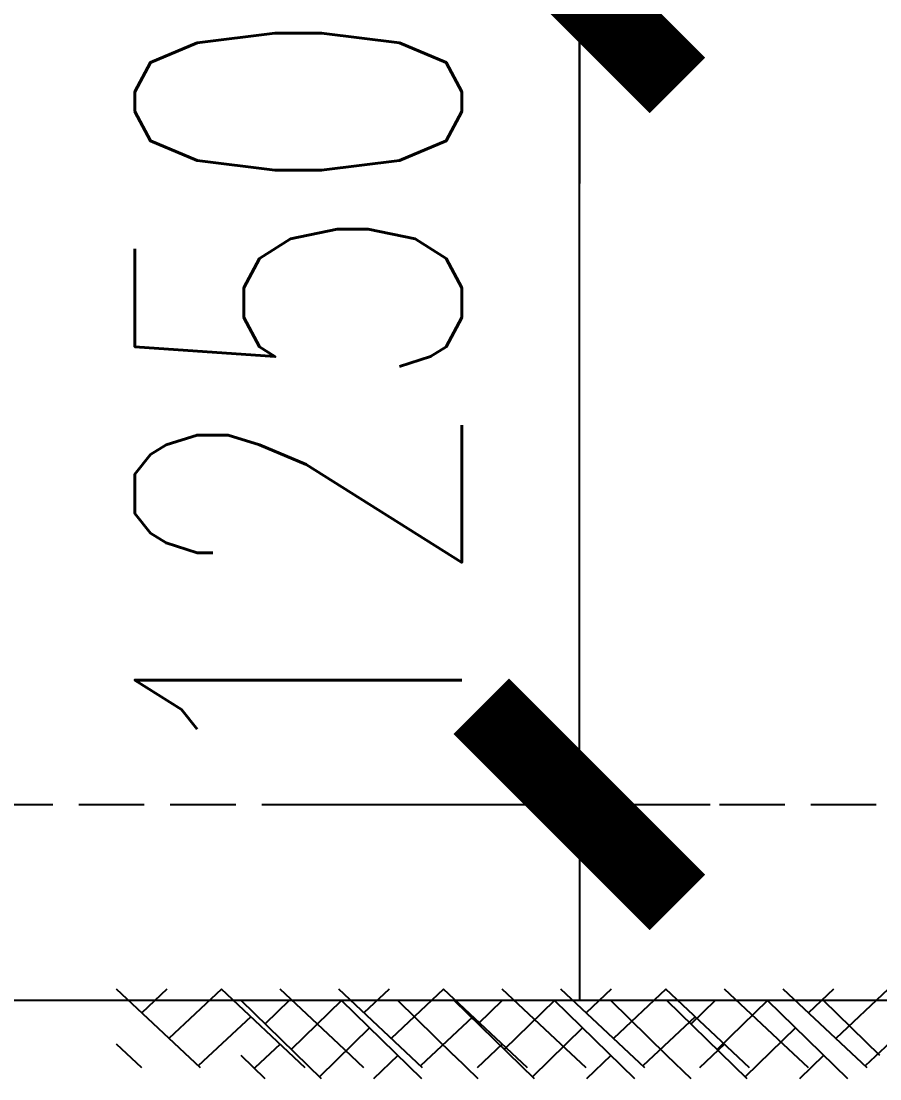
# Model space of a CAD drawing. Extents: x 220580 to 2027826, y -309201 to 71987.
# Drawn here: x 361891 to 363204, y -165699 to -164081 of the extents above; entities that cross this region are included whole.
import ezdxf

# ---------------------------------------------------------------- set-up
doc = ezdxf.new("R2010")
doc.units = 0
doc.linetypes.add('DASH', pattern=[0.35, 0.25, -0.1])
doc.linetypes.add('ZN-DOT', pattern=[0.25, 0, -0.25])
for name, color, linetype in [('!ZN6-层高线-8', 8, 'ZN-DOT'), ('20剖面图$0$A-HATCH-1', 252, 'Continuous'), ('20剖面图$0$A-HATCH-2', 251, 'Continuous'), ('20剖面图$0$AS-WALL', 40, 'Continuous'), ('DIM', 173, 'Continuous')]:
    doc.layers.add(name, color=color, linetype=linetype)
doc.styles.add('DHTEXT-1', font='ROMANS.shx', dxfattribs={"width": 0.7, "bigfont": 'CHINESE.shx'})
doc.dimstyles.new('ZN200', dxfattribs={"dimscale": 200, "dimtxt": 2.5, "dimasz": 1.5, "dimexe": 1, "dimexo": 2, "dimgap": 0.9, "dimtad": 1, "dimdec": 0, "dimdsep": 46, "dimtxsty": 'DHTEXT-1', "dimblk": 'ARCHTICK', "dimcen": 2.5, "dimclrd": 173, "dimclre": 173, "dimclrt": 7, "dimazin": 2, "dimtfac": 1, "dimtdec": 0, "dimtix": 1, "dimtmove": 2, "dimatfit": 3, "dimfxl": 0, "dimtolj": 1, "dimtzin": 0, "dimarcsym": 0})

# ---------------------------------------------------------------- blocks, each defined once
blk = doc.blocks.new('20剖面图$0$$LinePat$素土夯实')
at = {"color": 0}
for p, q in [((0, -210), (210, 0)), ((120, -300), (420, 0)), ((420, 0), (607.5, -187.5)), ((495, -300), (795, 0)), ((615, 0), (705, -90)), ((315, -105), (502.5, -292.5)), ((210, -210), (300, -300)), ((705, -300), (795, -210))]:
    blk.add_line(p, q, dxfattribs=at)
blk = doc.blocks.new('_ArchTick')
at = {"color": 0, "linetype": 'ByBlock', "const_width": 0.4}
blk.add_lwpolyline([(-0.5, -0.5), (0.5, 0.5)], dxfattribs=at)
blk = doc.blocks.new('*D541')
at = {"layer": 'Defpoints', "color": 0, "ltscale": 2, "transparency": 16777216}
for p in [(361890.6, -162879.4), (362744.6, -162879.4), (361890.6, -164029.4)]:
    blk.add_point(p, dxfattribs=at)
at = {"layer": 'DIM', "color": 173, "linetype": 'ByBlock', "lineweight": -2, "ltscale": 2, "transparency": 16777216}
for p, q in [((362744.6, -162879.4), (362744.6, -162579.4)), ((362290.6, -162879.4), (362944.6, -162879.4)), ((362744.6, -164029.4), (362744.6, -162879.4)), ((362290.6, -164029.4), (362944.6, -164029.4)), ((362744.6, -164029.4), (362744.6, -164329.4))]:
    blk.add_line(p, q, dxfattribs=at)
at = {"layer": 'DIM', "color": 173, "lineweight": -2, "ltscale": 2, "transparency": 16777216, "xscale": 300, "yscale": 300, "zscale": 300}
for p, rotation in [((362744.6, -162879.4), 270), ((362744.6, -164029.4), 90)]:
    blk.add_blockref('_ArchTick', p, dxfattribs=dict(at, rotation=rotation))
at = {"layer": 'DIM', "color": 7, "ltscale": 2, "transparency": 16777216, "insert": (362314.6, -163454.4), "char_height": 500, "attachment_point": 5, "rotation": 90, "style": 'DHTEXT-1'}
blk.add_mtext('\\A1;1150', dxfattribs=at)
blk = doc.blocks.new('*D542')
at = {"layer": 'Defpoints', "color": 0, "ltscale": 2, "transparency": 16777216}
for p in [(361890.6, -164029.4), (362744.6, -164029.4), (361890.6, -165279.4)]:
    blk.add_point(p, dxfattribs=at)
at = {"layer": 'DIM', "color": 173, "linetype": 'ByBlock', "lineweight": -2, "ltscale": 2, "transparency": 16777216}
for p, q in [((362744.6, -164029.4), (362744.6, -163729.4)), ((362290.6, -164029.4), (362944.6, -164029.4)), ((362744.6, -165279.4), (362744.6, -164029.4)), ((362290.6, -165279.4), (362944.6, -165279.4)), ((362744.6, -165279.4), (362744.6, -165579.4))]:
    blk.add_line(p, q, dxfattribs=at)
at = {"layer": 'DIM', "color": 173, "lineweight": -2, "ltscale": 2, "transparency": 16777216, "xscale": 300, "yscale": 300, "zscale": 300}
for p, rotation in [((362744.6, -164029.4), 270), ((362744.6, -165279.4), 90)]:
    blk.add_blockref('_ArchTick', p, dxfattribs=dict(at, rotation=rotation))
at = {"layer": 'DIM', "color": 7, "ltscale": 2, "transparency": 16777216, "insert": (362314.6, -164654.4), "char_height": 500, "attachment_point": 5, "rotation": 90, "style": 'DHTEXT-1'}
blk.add_mtext('\\A1;1250', dxfattribs=at)
blk = doc.blocks.new('20250829153651')
at = {"layer": '20剖面图$0$A-HATCH-1', "xscale": -0.4277130979109163, "yscale": 0.4, "zscale": 0.4}
for p in [(1030.9, -183), (1370.9, -183), (1710.9, -183), (2051, -183)]:
    blk.add_blockref('20剖面图$0$$LinePat$素土夯实', p, dxfattribs=at)

msp = doc.modelspace()

# ---------------------------------------------------------------- linework, layer by layer
at = {"layer": '!ZN6-层高线-8', "linetype": 'DASH', "ltscale": 400}
msp.add_line((359738.8, -165279.4), (368090.8, -165279.4), dxfattribs=at)
at = {"layer": '20剖面图$0$AS-WALL'}
msp.add_lwpolyline([(368090.8, -165579.4), (361575.6, -165579.4), (361575.6, -165579.4)], dxfattribs=at)

# ---------------------------------------------------------------- block references
at = {"layer": '20剖面图$0$A-HATCH-2', "xscale": -0.4097607528520357, "yscale": 0.4, "zscale": 0.4}
for p in [(362552.8, -165579.4), (362878.6, -165579.4), (363204.4, -165579.4)]:
    msp.add_blockref('20剖面图$0$$LinePat$素土夯实', p, dxfattribs=at)

# ---------------------------------------------------------------- dimensions: what is measured, and where the dimension line sits
at = {"layer": 'DIM', "ltscale": 2}
for base, p1, p2, picture, middle in [((362744.6, -162879.4), (361890.6, -164029.4), (361890.6, -162879.4), '*D541', (362314.6, -163454.4)), ((362744.6, -164029.4), (361890.6, -165279.4), (361890.6, -164029.4), '*D542', (362314.6, -164654.4))]:
    dim = msp.add_linear_dim(base=base, p1=p1, p2=p2, angle=90, dimstyle='ZN200', dxfattribs=at)
    dim.commit()
    dim.dimension.update_dxf_attribs({"geometry": picture, "text_midpoint": middle})

# ---------------------------------------------------------------- next in the draw order: block references
at = {"ltscale": 30}
msp.add_blockref('20250829153651', (361345.6, -165379.4), dxfattribs=at)

doc.saveas('drawing.dxf')
